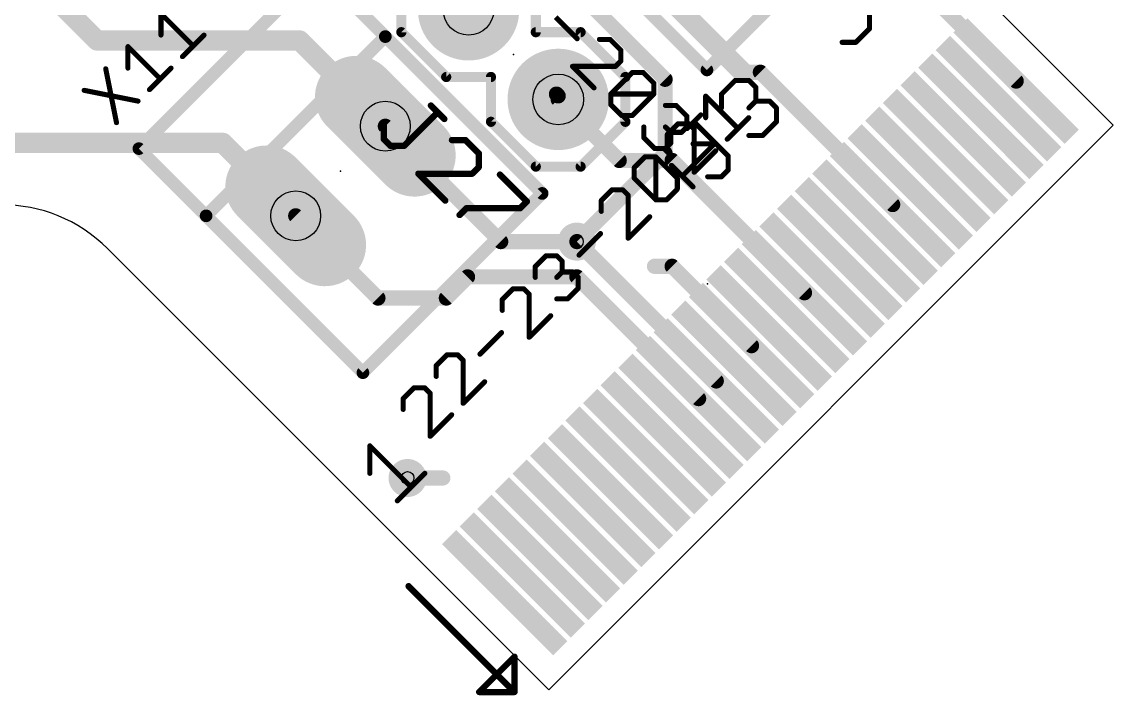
# Model space of a CAD drawing. Extents: x -76 to 580, y -41 to 95.
# Drawn here: x 49.9 to 71.77, y -8.24 to 5.25 of the extents above; entities that cross this region are included whole.
import ezdxf

# ---------------------------------------------------------------- set-up
doc = ezdxf.new("R2010")
doc.units = 0
for name, color, linetype in [('1', 22, 'CONTINUOUS'), ('16', 175, 'CONTINUOUS'), ('17', 82, 'CONTINUOUS'), ('18', 82, 'CONTINUOUS'), ('20', 7, 'CONTINUOUS'), ('21', 32, 'CONTINUOUS'), ('23', 7, 'CONTINUOUS'), ('25', 253, 'CONTINUOUS'), ('27', 253, 'CONTINUOUS'), ('29', 253, 'CONTINUOUS'), ('30', 253, 'CONTINUOUS'), ('31', 253, 'CONTINUOUS'), ('44', 253, 'CONTINUOUS'), ('51', 53, 'CONTINUOUS')]:
    doc.layers.add(name, color=color, linetype=linetype)

# ---------------------------------------------------------------- blocks, each defined once
blk = doc.blocks.new('RECT')
blk.add_solid([(-0.5, -0.5), (0.5, -0.5), (-0.5, 0.5), (0.5, 0.5)])
blk = doc.blocks.new('ROUNDP')
at = {"const_width": 0.5}
blk.add_lwpolyline([(0, -0.25, 1), (0, 0.25, 1), (0, -0.25)], format="xyb", dxfattribs=at)
blk = doc.blocks.new('LONGP100')
at = {"const_width": 1}
blk.add_lwpolyline([(-0.5, 0), (0.5, 0)], dxfattribs=at)
at = {"const_width": 0.5}
for points in [[(-0.5, 0.25, 1), (-0.5, -0.25)], [(0.5, -0.25, 1), (0.5, 0.25)]]:
    blk.add_lwpolyline(points, format="xyb", dxfattribs=at)
blk = doc.blocks.new('ROUNDV')
at = {"const_width": 0.5}
blk.add_lwpolyline([(0, -0.25, 1), (0, 0.25, 1), (0, -0.25)], format="xyb", dxfattribs=at)

msp = doc.modelspace()

# ---------------------------------------------------------------- linework, layer by layer
at = {"layer": '1'}
for points, const_width in [([(64.3467, 4.2426), (58.4777, 10.1116)], 0.4064), ([(51.4067, 4.879), (47.5176, 8.7681)], 0.4064), ([(69.8268, 4.0659), (67.8822, 6.0104)], 0.3048), ([(55.4655, 4.879), (51.4067, 4.879)], 0.4064), ([(55.4655, 4.879), (57.1837, 3.1608)], 0.4064), ([(64.7003, 4.2426), (64.3467, 4.2426)], 0.3048), ([(67.3519, 1.591), (64.7003, 4.2426)], 0.3048), ([(60.6485, 3.7689), (60.6132, 3.8042)], 0.3048), ([(60.6485, 3.6982), (60.6485, 3.7689)], 0.3048), ([(61.8718, 2.4749), (60.6485, 3.6982)], 0.3048), ([(59.496, 0.8485), (57.1837, 3.1608)], 0.3048), ([(53.924, 2.8284), (46.5276, 2.8284)], 0.4064), ([(53.924, 2.8284), (55.3877, 1.3647)], 0.4064), ([(62.9325, 2.4749), (61.8718, 2.4749)], 0.3048), ([(65.5842, -0.1768), (62.9325, 2.4749)], 0.3048), ([(57.0352, -0.2828), (55.3877, 1.3647)], 0.3048), ([(61.0233, 0.8485), (59.496, 0.8485)], 0.3048), ([(63.8164, -1.9445), (61.0233, 0.8485)], 0.3048), ([(62.9325, 0.3536), (62.579, 0.3536)], 0.3048), ([(64.5235, -1.2374), (62.9325, 0.3536)], 0.3048), ([(58.8313, 0.1414), (58.407, -0.2828)], 0.3048), ([(61.0233, 0.1414), (58.8313, 0.1414)], 0.3048), ([(63.4628, -2.2981), (61.0233, 0.1414)], 0.3048), ([(58.407, -0.2828), (57.0352, -0.2828)], 0.3048), ([(58.3363, -3.8891), (57.6292, -3.8891)], 0.3048)]:
    msp.add_lwpolyline(points, dxfattribs=dict(at, const_width=const_width))
for points, const_width in [([(51.4067, 4.9806, 1), (51.4067, 4.7774)], 0.2032), ([(51.3348, 4.8072, 1), (51.4785, 4.9509)], 0.2032), ([(55.5373, 4.9509, 1), (55.3936, 4.8072)], 0.2032), ([(55.4655, 4.7774, 1), (55.4655, 4.9806)], 0.2032), ([(64.2749, 4.1708, 1), (64.4186, 4.3145)], 0.2032), ([(64.3467, 4.3188, 1), (64.3467, 4.1664)], 0.1524), ([(64.7542, 4.2965, 1), (64.6464, 4.1888)], 0.1524), ([(64.7003, 4.1664, 1), (64.7003, 4.3188)], 0.1524), ([(69.7729, 4.012, 1), (69.8807, 4.1197)], 0.1524), ([(60.6671, 3.8581, 1), (60.5593, 3.7504)], 0.1524), ([(60.7247, 3.7689, 1), (60.5723, 3.7689)], 0.1524), ([(60.5723, 3.6982, 1), (60.7247, 3.6982)], 0.1524), ([(60.7024, 3.752, 1), (60.5947, 3.6443)], 0.1524), ([(60.5947, 3.715, 1), (60.7024, 3.8228)], 0.1524), ([(57.1119, 3.0889, 1), (57.2556, 3.2326)], 0.2032), ([(57.2376, 3.2146, 1), (57.1298, 3.1069)], 0.1524), ([(53.9958, 2.9003, 1), (53.8521, 2.7566)], 0.2032), ([(53.924, 2.7268, 1), (53.924, 2.93)], 0.2032), ([(61.8718, 2.5511, 1), (61.8718, 2.3987)], 0.1524), ([(62.9864, 2.5288, 1), (62.8786, 2.421)], 0.1524), ([(62.9325, 2.3987, 1), (62.9325, 2.5511)], 0.1524), ([(61.818, 2.421, 1), (61.9257, 2.5288)], 0.1524), ([(55.3158, 1.2929, 1), (55.4595, 1.4366)], 0.2032), ([(67.298, 1.5371, 1), (67.4058, 1.6449)], 0.1524), ([(55.4416, 1.4186, 1), (55.3338, 1.3108)], 0.1524), ([(59.496, 0.9247, 1), (59.496, 0.7723)], 0.1524), ([(59.4421, 0.7946, 1), (59.5498, 0.9024)], 0.1524), ([(61.0772, 0.9024, 1), (60.9694, 0.7946)], 0.1524), ([(61.0233, 0.7723, 1), (61.0233, 0.9247)], 0.1524), ([(62.579, 0.4298, 1), (62.579, 0.2774)], 0.1524), ([(62.9864, 0.4074, 1), (62.8786, 0.2997)], 0.1524), ([(62.9325, 0.2774, 1), (62.9325, 0.4298)], 0.1524), ([(58.8313, 0.2176, 1), (58.8313, 0.0652)], 0.1524), ([(58.8852, 0.0875, 1), (58.7774, 0.1953)], 0.1524), ([(61.0772, 0.1953, 1), (60.9694, 0.0875)], 0.1524), ([(61.0233, 0.0652, 1), (61.0233, 0.2176)], 0.1524), ([(57.0352, -0.2066, 1), (57.0352, -0.359)], 0.1524), ([(56.9813, -0.3367, 1), (57.0891, -0.229)], 0.1524), ([(58.3531, -0.229, 1), (58.4609, -0.3367)], 0.1524), ([(58.407, -0.359, 1), (58.407, -0.2066)], 0.1524), ([(65.5303, -0.2307, 1), (65.638, -0.1229)], 0.1524), ([(64.4696, -1.2913, 1), (64.5774, -1.1836)], 0.1524), ([(63.7625, -1.9984, 1), (63.8703, -1.8907)], 0.1524), ([(63.4089, -2.352, 1), (63.5167, -2.2442)], 0.1524), ([(57.6292, -3.8129, 1), (57.6292, -3.9653)], 0.1524), ([(58.3363, -3.9653, 1), (58.3363, -3.8129)], 0.1524)]:
    msp.add_lwpolyline(points, format="xyb", dxfattribs=dict(at, const_width=const_width))
at = {"layer": '16', "const_width": 0.3048}
for points in [[(59.4677, 7.4246), (62.7911, 4.1012)], [(62.7911, 4.1012), (62.7911, 2.6163)], [(62.7911, 2.6163), (61.0233, 0.8485)]]:
    msp.add_lwpolyline(points, dxfattribs=at)
at = {"layer": '16', "const_width": 0.1524}
for points in [[(62.8673, 4.1012, 1), (62.7149, 4.1012)], [(62.7372, 4.0473, 1), (62.845, 4.1551)], [(62.7149, 2.6163, 1), (62.8673, 2.6163)], [(62.845, 2.5624, 1), (62.7372, 2.6702)], [(60.9694, 0.9024, 1), (61.0772, 0.7946)]]:
    msp.add_lwpolyline(points, format="xyb", dxfattribs=at)
at = {"layer": '20'}
for p, q in [((68.9429, 6.0104), (71.7713, 3.182)), ((71.7713, 3.182), (60.4576, -8.1317)), ((60.4576, -8.1317), (51.6188, 0.7071))]:
    msp.add_line(p, q, dxfattribs=at)
msp.add_arc((49.4975, -1.4142), 3, 45, 135, dxfattribs=at)
at = {"layer": '21'}
for points, const_width in [([(63.629, 4.2886), (58.2408, 9.6768)], 0.254), ([(66.7721, 7.4317), (63.629, 4.2886)], 0.254), ([(52.2446, 2.7118), (55.8367, 6.3039)], 0.254), ([(55.8367, 6.3039), (57.1837, 4.9568)], 0.254), ([(66.8894, 5.3933), (66.8894, 5.1177)], 0.1016), ([(53.5916, 1.3647), (57.1837, 4.9568)], 0.254), ([(57.1837, 4.9568), (60.3268, 1.8137)], 0.254), ([(66.8894, 5.1177), (66.6138, 4.8421)], 0.1016), ([(66.6138, 4.8421), (66.3381, 4.8421)], 0.1016), ([(53.5916, 1.3647), (52.2446, 2.7118)], 0.254), ([(60.3268, 1.8137), (56.7347, -1.7784)], 0.254), ([(56.7347, -1.7784), (53.5916, 1.3647)], 0.254), ([(56.8733, -3.7959), (56.8733, -3.2446)], 0.1016), ([(56.8733, -3.2446), (57.7002, -4.0715)], 0.1016), ([(57.4246, -4.3471), (57.9758, -3.7959)], 0.1016), ([(57.6504, -6.0571), (59.7717, -8.1784)], 0.127), ([(59.7717, -7.4713), (59.0646, -8.1784)], 0.127), ([(59.7717, -8.1784), (59.7717, -7.4713)], 0.127), ([(59.0646, -8.1784), (59.7717, -8.1784)], 0.127)]:
    msp.add_lwpolyline(points, dxfattribs=dict(at, const_width=const_width))
for points, const_width in [([(57.2286, 5.0017, 1), (57.1388, 4.9119)], 0.127), ([(57.2286, 4.9119, 1), (57.1388, 5.0017)], 0.127), ([(57.1388, 4.9119, 1), (57.2286, 5.0017)], 0.127), ([(66.864, 5.1177, 1), (66.9148, 5.1177)], 0.0508), ([(66.9074, 5.0997, 1), (66.8714, 5.1356)], 0.0508), ([(66.3381, 4.8675, 1), (66.3381, 4.8167)], 0.0508), ([(66.5958, 4.86, 1), (66.6317, 4.8241)], 0.0508), ([(66.6138, 4.8167, 1), (66.6138, 4.8675)], 0.0508), ([(63.5841, 4.3335, 1), (63.6739, 4.2437)], 0.127), ([(63.5841, 4.2437, 1), (63.6739, 4.3335)], 0.127), ([(52.2895, 2.7567, 1), (52.1997, 2.6669)], 0.127), ([(52.1997, 2.7567, 1), (52.2895, 2.6669)], 0.127), ([(60.3717, 1.7688, 1), (60.2819, 1.8586)], 0.127), ([(60.2819, 1.7688, 1), (60.3717, 1.8586)], 0.127), ([(53.6365, 1.4096, 1), (53.5467, 1.3198)], 0.127), ([(53.5467, 1.4096, 1), (53.6365, 1.3198)], 0.127), ([(53.5467, 1.3198, 1), (53.6365, 1.4096)], 0.127), ([(56.6898, -1.7335, 1), (56.7796, -1.8233)], 0.127), ([(56.6898, -1.8233, 1), (56.7796, -1.7335)], 0.127), ([(56.8987, -3.2446, 1), (56.8479, -3.2446)], 0.0508), ([(56.8913, -3.2267, 1), (56.8553, -3.2626)], 0.0508), ([(56.8479, -3.7959, 1), (56.8987, -3.7959)], 0.0508), ([(57.9938, -3.8138, 1), (57.9579, -3.7779)], 0.0508), ([(57.6822, -4.0895, 1), (57.7181, -4.0536)], 0.0508), ([(57.4066, -4.3292, 1), (57.4425, -4.3651)], 0.0508), ([(57.6729, -6.0346, 1), (57.628, -6.0795)], 0.0635), ([(59.8035, -7.4713, 1), (59.74, -7.4713)], 0.0635), ([(59.7942, -7.4937, 1), (59.7493, -7.4488)], 0.0635), ([(59.0646, -8.1466, 1), (59.0646, -8.2101)], 0.0635), ([(59.0422, -8.1559, 1), (59.0871, -8.2008)], 0.0635), ([(59.74, -8.1784, 1), (59.8035, -8.1784)], 0.0635), ([(59.7493, -8.2008, 1), (59.7942, -8.1559)], 0.0635), ([(59.7717, -8.2101, 1), (59.7717, -8.1466)], 0.0635)]:
    msp.add_lwpolyline(points, format="xyb", dxfattribs=dict(at, const_width=const_width))
at = {"layer": '23'}
for p in [(59.7505, 4.5962), (56.2857, 2.2627), (63.6396, 0)]:
    msp.add_point(p, dxfattribs=at)
at = {"layer": '25'}
for points, const_width in [([(52.6872, 4.987), (52.6872, 5.4185)], 0.1016), ([(52.6872, 5.4185), (53.3343, 4.7713)], 0.1016), ([(53.1186, 4.5556), (53.55, 4.987)], 0.1016), ([(52.0257, 4.3255), (52.0257, 4.757)], 0.1016), ([(52.0257, 4.757), (52.6728, 4.1098)], 0.1016), ([(52.4571, 3.8941), (52.8885, 4.3255)], 0.1016), ([(51.5799, 4.3112), (51.7956, 3.2326)], 0.1016), ([(63.9197, 3.8017), (64.1953, 4.0774)], 0.1016), ([(64.1953, 4.0774), (64.471, 4.0774)], 0.1016), ([(64.471, 4.0774), (64.6088, 3.9396)], 0.1016), ([(64.6088, 3.9396), (64.6088, 3.6639)], 0.1016), ([(51.1484, 3.8797), (52.227, 3.664)], 0.1016), ([(63.9197, 3.5261), (63.9197, 3.8017)], 0.1016), ([(57.5577, 2.7661), (58.2318, 3.4402)], 0.127), ([(58.0969, 3.575), (58.3666, 3.3054)], 0.127), ([(64.6088, 3.6639), (64.471, 3.5261)], 0.1016), ([(64.6088, 3.6639), (64.8844, 3.6639)], 0.1016), ([(64.8844, 3.6639), (65.0222, 3.5261)], 0.1016), ([(65.0222, 3.5261), (65.0222, 3.2505)], 0.1016), ([(63.2306, 3.1127), (63.5062, 3.3883)], 0.1016), ([(64.0575, 2.5614), (63.3684, 3.2505)], 0.1016), ([(65.0222, 3.2505), (64.7466, 2.9749)], 0.1016), ([(57.1532, 3.1706), (57.1532, 2.9009)], 0.127), ([(57.1532, 2.9009), (57.288, 2.7661)], 0.127), ([(58.789, 2.8829), (58.5194, 2.8829)], 0.127), ([(59.0587, 2.6133), (58.789, 2.8829)], 0.127), ([(64.7466, 2.9749), (64.471, 2.9749)], 0.1016), ([(57.288, 2.7661), (57.5577, 2.7661)], 0.127), ([(59.0587, 2.3437), (59.0587, 2.6133)], 0.127), ([(58.9238, 2.2089), (59.0587, 2.3437)], 0.127), ([(64.0575, 2.2858), (64.0575, 2.5614)], 0.1016), ([(58.3846, 1.6696), (57.8453, 2.2089)], 0.127), ([(57.8453, 2.2089), (58.9238, 2.2089)], 0.127), ([(59.4811, 2.1909), (60.0204, 1.6516)], 0.127), ([(63.6441, 2.148), (63.9197, 2.148)], 0.1016), ([(63.9197, 2.148), (64.0575, 2.2858)], 0.1016), ([(58.807, 1.5168), (58.6722, 1.382)], 0.127), ([(59.8855, 1.5168), (58.807, 1.5168)], 0.127), ([(60.0204, 1.6516), (59.8855, 1.5168)], 0.127)]:
    msp.add_lwpolyline(points, dxfattribs=dict(at, const_width=const_width))
for points, const_width in [([(53.568, 4.9691, 1), (53.532, 5.005)], 0.0508), ([(52.6618, 4.987, 1), (52.7126, 4.987)], 0.0508), ([(53.3163, 4.7534, 1), (53.3523, 4.7893)], 0.0508), ([(52.0511, 4.757, 1), (52.0003, 4.757)], 0.0508), ([(52.0436, 4.7749, 1), (52.0077, 4.739)], 0.0508), ([(53.1006, 4.5736, 1), (53.1365, 4.5377)], 0.0508), ([(52.9065, 4.3076, 1), (52.8705, 4.3435)], 0.0508), ([(51.6048, 4.3161, 1), (51.5549, 4.3062)], 0.0508), ([(52.0003, 4.3255, 1), (52.0511, 4.3255)], 0.0508), ([(52.4391, 3.9121, 1), (52.475, 3.8762)], 0.0508), ([(52.6548, 4.0919, 1), (52.6907, 4.1278)], 0.0508), ([(64.1953, 4.1028, 1), (64.1953, 4.052)], 0.0508), ([(64.2133, 4.0594, 1), (64.1774, 4.0953)], 0.0508), ([(64.4889, 4.0953, 1), (64.453, 4.0594)], 0.0508), ([(64.471, 4.052, 1), (64.471, 4.1028)], 0.0508), ([(64.6342, 3.9396, 1), (64.5834, 3.9396)], 0.0508), ([(64.5908, 3.9216, 1), (64.6267, 3.9575)], 0.0508), ([(51.1534, 3.9046, 1), (51.1435, 3.8548)], 0.0508), ([(63.9451, 3.8017, 1), (63.8943, 3.8017)], 0.0508), ([(63.9017, 3.8197, 1), (63.9376, 3.7838)], 0.0508), ([(52.222, 3.6391, 1), (52.232, 3.6889)], 0.0508), ([(58.1194, 3.5975, 1), (58.0745, 3.5526)], 0.0635), ([(58.2542, 3.4177, 1), (58.2093, 3.4627)], 0.0635), ([(63.8943, 3.5261, 1), (63.9451, 3.5261)], 0.0508), ([(64.453, 3.5441, 1), (64.4889, 3.5082)], 0.0508), ([(64.6088, 3.6893, 1), (64.6088, 3.6385)], 0.0508), ([(64.5834, 3.6639, 1), (64.6342, 3.6639)], 0.0508), ([(64.6267, 3.646, 1), (64.5908, 3.6819)], 0.0508), ([(64.9024, 3.6819, 1), (64.8664, 3.646)], 0.0508), ([(64.8844, 3.6385, 1), (64.8844, 3.6893)], 0.0508), ([(65.0476, 3.5261, 1), (64.9968, 3.5261)], 0.0508), ([(65.0042, 3.5082, 1), (65.0402, 3.5441)], 0.0508), ([(58.3441, 3.2829, 1), (58.389, 3.3278)], 0.0635), ([(63.3864, 3.2685, 1), (63.3505, 3.2325)], 0.0508), ([(63.5242, 3.3703, 1), (63.4883, 3.4063)], 0.0508), ([(65.0402, 3.2325, 1), (65.0042, 3.2684)], 0.0508), ([(51.7707, 3.2276, 1), (51.8205, 3.2376)], 0.0508), ([(57.185, 3.1706, 1), (57.1215, 3.1706)], 0.0635), ([(63.2127, 3.1306, 1), (63.2486, 3.0947)], 0.0508), ([(64.9968, 3.2505, 1), (65.0476, 3.2505)], 0.0508), ([(57.1215, 2.9009, 1), (57.185, 2.9009)], 0.0635), ([(57.1757, 2.9234, 1), (57.1308, 2.8785)], 0.0635), ([(58.5194, 2.9147, 1), (58.5194, 2.8512)], 0.0635), ([(58.8115, 2.9054, 1), (58.7666, 2.8605)], 0.0635), ([(58.789, 2.8512, 1), (58.789, 2.9147)], 0.0635), ([(64.471, 3.0003, 1), (64.471, 2.9495)], 0.0508), ([(64.7286, 2.9928, 1), (64.7645, 2.9569)], 0.0508), ([(64.7466, 2.9495, 1), (64.7466, 3.0003)], 0.0508), ([(57.288, 2.7979, 1), (57.288, 2.7344)], 0.0635), ([(57.2656, 2.7437, 1), (57.3105, 2.7886)], 0.0635), ([(57.5352, 2.7886, 1), (57.5801, 2.7437)], 0.0635), ([(57.5577, 2.7344, 1), (57.5577, 2.7979)], 0.0635), ([(59.0904, 2.6133, 1), (59.0269, 2.6133)], 0.0635), ([(59.0362, 2.5909, 1), (59.0811, 2.6358)], 0.0635), ([(59.0811, 2.3212, 1), (59.0362, 2.3661)], 0.0635), ([(64.0829, 2.5614, 1), (64.0321, 2.5614)], 0.0508), ([(64.0395, 2.5435, 1), (64.0755, 2.5794)], 0.0508), ([(57.8453, 2.2406, 1), (57.8453, 2.1771)], 0.0635), ([(57.8677, 2.2313, 1), (57.8228, 2.1864)], 0.0635), ([(58.9014, 2.2313, 1), (58.9463, 2.1864)], 0.0635), ([(58.9238, 2.1771, 1), (58.9238, 2.2406)], 0.0635), ([(59.0269, 2.3437, 1), (59.0904, 2.3437)], 0.0635), ([(59.5035, 2.2133, 1), (59.4586, 2.1684)], 0.0635), ([(63.6441, 2.1734, 1), (63.6441, 2.1226)], 0.0508), ([(63.9017, 2.1659, 1), (63.9377, 2.13)], 0.0508), ([(63.9197, 2.1226, 1), (63.9197, 2.1734)], 0.0508), ([(64.0321, 2.2858, 1), (64.0829, 2.2858)], 0.0508), ([(64.0755, 2.2678, 1), (64.0395, 2.3037)], 0.0508), ([(58.3621, 1.6471, 1), (58.407, 1.692)], 0.0635), ([(58.807, 1.5485, 1), (58.807, 1.485)], 0.0635), ([(58.8294, 1.4943, 1), (58.7845, 1.5392)], 0.0635), ([(59.8631, 1.5392, 1), (59.908, 1.4943)], 0.0635), ([(59.8855, 1.485, 1), (59.8855, 1.5485)], 0.0635), ([(60.0428, 1.6291, 1), (59.9979, 1.6741)], 0.0635), ([(59.9979, 1.6291, 1), (60.0428, 1.6741)], 0.0635), ([(58.6497, 1.4044, 1), (58.6946, 1.3595)], 0.0635)]:
    msp.add_lwpolyline(points, format="xyb", dxfattribs=dict(at, const_width=const_width))
at = {"layer": '27', "const_width": 0.1016}
for points in [[(60.5968, 5.3457), (61.0282, 4.9143)], [(61.6897, 4.8999), (61.474, 4.8999)], [(61.9054, 4.6842), (61.6897, 4.8999)], [(61.9054, 4.4685), (61.9054, 4.6842)], [(61.3661, 3.9292), (60.9347, 4.3606)], [(60.9347, 4.3606), (61.7975, 4.3606)], [(61.7975, 4.3606), (61.9054, 4.4685)], [(61.7041, 3.807), (62.1355, 4.2384)], [(62.1355, 4.2384), (62.3512, 4.2384)], [(62.3512, 4.2384), (62.5669, 4.0227)], [(62.5669, 4.0227), (62.5669, 3.807)], [(61.7041, 3.5913), (61.7041, 3.807)], [(61.7041, 3.807), (62.5669, 3.807)], [(62.5669, 3.807), (62.1355, 3.3756)], [(63.6039, 3.3314), (63.6039, 3.7629)], [(63.6039, 3.7629), (64.251, 3.1157)], [(61.9198, 3.3756), (61.7041, 3.5913)], [(62.797, 3.5769), (63.0127, 3.5769)], [(63.0127, 3.5769), (63.2284, 3.3612)], [(62.1355, 3.3756), (61.9198, 3.3756)], [(63.2284, 3.3612), (63.2284, 3.1455)], [(64.0353, 2.9), (64.4668, 3.3314)], [(62.3656, 2.9298), (62.3656, 3.1455)], [(62.9049, 3.0376), (62.797, 3.1455)], [(63.0503, 3.2092), (62.8345, 2.9935)], [(63.1206, 3.0376), (62.9049, 3.0376)], [(62.9049, 3.0376), (62.9049, 2.8219)], [(63.266, 3.2092), (63.0503, 3.2092)], [(63.2284, 3.1455), (63.1206, 3.0376)], [(63.3738, 3.1014), (63.266, 3.2092)], [(63.3738, 2.2385), (63.3738, 3.1014)], [(62.5813, 2.714), (62.3656, 2.9298)], [(62.9049, 2.8219), (62.797, 2.714)], [(62.8345, 2.9935), (62.8345, 2.7778)], [(63.7821, 2.8075), (63.1349, 2.1604)], [(63.3507, 2.8075), (63.7821, 2.8075)], [(62.797, 2.714), (62.5813, 2.714)], [(63.8052, 2.6699), (63.3738, 2.2385)], [(62.173, 2.332), (62.3887, 2.5477)], [(62.3887, 2.5477), (62.6045, 2.5477)], [(62.6045, 2.5477), (63.0359, 2.1163)], [(62.6045, 1.6849), (62.6045, 2.5477)], [(62.9192, 2.3761), (63.3507, 1.9447)], [(62.173, 2.1163), (62.173, 2.332)], [(62.6045, 1.6849), (62.173, 2.1163)], [(63.0359, 2.1163), (63.0359, 1.9006)], [(61.7272, 1.8862), (61.5115, 1.6705)], [(61.9429, 1.8862), (61.7272, 1.8862)], [(62.0508, 1.7783), (61.9429, 1.8862)], [(62.0508, 0.9155), (62.0508, 1.7783)], [(63.0359, 1.9006), (62.8202, 1.6849)], [(61.5115, 1.6705), (61.5115, 1.4548)], [(62.8202, 1.6849), (62.6045, 1.6849)], [(62.4822, 1.3469), (62.0508, 0.9155)], [(61.0657, 0.5776), (61.4971, 1.009)], [(60.1885, 0.3475), (60.4042, 0.5632)], [(60.4042, 0.5632), (60.6199, 0.5632)], [(60.6199, 0.5632), (60.7278, 0.4553)], [(60.7278, 0.4553), (60.7278, 0.2396)], [(60.1885, 0.1318), (60.1885, 0.3475)], [(60.7278, 0.2396), (60.6199, 0.1318)], [(60.7278, 0.2396), (60.9435, 0.2396)], [(60.9435, 0.2396), (61.0513, 0.1318)], [(61.0513, 0.1318), (61.0513, -0.084)], [(59.7427, -0.0983), (59.527, -0.314)], [(59.9584, -0.0983), (59.7427, -0.0983)], [(60.0663, -0.2062), (59.9584, -0.0983)], [(60.0663, -1.069), (60.0663, -0.2062)], [(61.0513, -0.084), (60.8356, -0.2997)], [(59.527, -0.314), (59.527, -0.5298)], [(60.8356, -0.2997), (60.6199, -0.2997)], [(60.4977, -0.6376), (60.0663, -1.069)], [(59.0812, -1.407), (59.5126, -0.9756)], [(58.4197, -1.4214), (58.204, -1.6371)], [(58.6354, -1.4214), (58.4197, -1.4214)], [(58.7433, -1.5292), (58.6354, -1.4214)], [(58.7433, -2.3921), (58.7433, -1.5292)], [(58.204, -1.6371), (58.204, -1.8528)], [(59.1747, -1.9606), (58.7433, -2.3921)], [(57.7582, -2.0829), (57.5425, -2.2986)], [(57.9739, -2.0829), (57.7582, -2.0829)], [(58.0817, -2.1907), (57.9739, -2.0829)], [(58.0817, -3.0536), (58.0817, -2.1907)], [(57.5425, -2.2986), (57.5425, -2.5143)], [(58.5132, -2.6221), (58.0817, -3.0536)]]:
    msp.add_lwpolyline(points, dxfattribs=at)
at = {"layer": '27', "const_width": 0.0508}
for points in [[(61.0102, 4.8963, 1), (61.0461, 4.9323)], [(61.474, 4.9253, 1), (61.474, 4.8745)], [(61.7077, 4.9179, 1), (61.6717, 4.882)], [(61.6897, 4.8745, 1), (61.6897, 4.9253)], [(61.9308, 4.6842, 1), (61.88, 4.6842)], [(61.8874, 4.6662, 1), (61.9234, 4.7022)], [(60.9527, 4.3786, 1), (60.9167, 4.3427)], [(60.9347, 4.386, 1), (60.9347, 4.3352)], [(61.7796, 4.3786, 1), (61.8155, 4.3427)], [(61.7975, 4.3352, 1), (61.7975, 4.386)], [(61.88, 4.4685, 1), (61.9308, 4.4685)], [(61.9234, 4.4505, 1), (61.8874, 4.4865)], [(62.1355, 4.2638, 1), (62.1355, 4.213)], [(62.1534, 4.2204, 1), (62.1175, 4.2564)], [(62.3692, 4.2564, 1), (62.3332, 4.2204)], [(62.3512, 4.213, 1), (62.3512, 4.2638)], [(61.3482, 3.9113, 1), (61.3841, 3.9472)], [(62.5923, 4.0227, 1), (62.5415, 4.0227)], [(62.5489, 4.0047, 1), (62.5849, 4.0406)], [(61.7295, 3.807, 1), (61.6787, 3.807)], [(61.7041, 3.8324, 1), (61.7041, 3.7816)], [(61.6861, 3.8249, 1), (61.722, 3.789)], [(62.5415, 3.807, 1), (62.5923, 3.807)], [(62.5849, 3.789, 1), (62.5489, 3.8249)], [(62.5669, 3.7816, 1), (62.5669, 3.8324)], [(63.6293, 3.7629, 1), (63.5785, 3.7629)], [(63.6219, 3.7808, 1), (63.5859, 3.7449)], [(61.722, 3.6092, 1), (61.6861, 3.5733)], [(61.6787, 3.5913, 1), (61.7295, 3.5913)], [(62.797, 3.6023, 1), (62.797, 3.5515)], [(63.0307, 3.5948, 1), (62.9947, 3.5589)], [(63.0127, 3.5515, 1), (63.0127, 3.6023)], [(61.9198, 3.401, 1), (61.9198, 3.3502)], [(61.9018, 3.3576, 1), (61.9377, 3.3935)], [(62.1175, 3.3935, 1), (62.1534, 3.3576)], [(62.1355, 3.3502, 1), (62.1355, 3.401)], [(63.2538, 3.3612, 1), (63.203, 3.3612)], [(63.2105, 3.3432, 1), (63.2464, 3.3791)], [(63.5785, 3.3314, 1), (63.6293, 3.3314)], [(64.4847, 3.3135, 1), (64.4488, 3.3494)], [(62.391, 3.1455, 1), (62.3402, 3.1455)], [(62.815, 3.1634, 1), (62.779, 3.1275)], [(62.9049, 3.063, 1), (62.9049, 3.0122)], [(62.9303, 3.0376, 1), (62.8795, 3.0376)], [(62.8869, 3.0197, 1), (62.9228, 3.0556)], [(63.0503, 3.2346, 1), (63.0503, 3.1838)], [(63.0682, 3.1913, 1), (63.0323, 3.2272)], [(63.1026, 3.0556, 1), (63.1385, 3.0197)], [(63.1206, 3.0122, 1), (63.1206, 3.063)], [(63.203, 3.1455, 1), (63.2538, 3.1455)], [(63.2464, 3.1275, 1), (63.2105, 3.1634)], [(63.2839, 3.2272, 1), (63.248, 3.1913)], [(63.266, 3.1838, 1), (63.266, 3.2346)], [(63.3992, 3.1014, 1), (63.3484, 3.1014)], [(63.3559, 3.0834, 1), (63.3918, 3.1193)], [(64.2331, 3.0978, 1), (64.269, 3.1337)], [(62.3835, 2.9477, 1), (62.3476, 2.9118)], [(62.3402, 2.9298, 1), (62.391, 2.9298)], [(62.8599, 2.9935, 1), (62.8091, 2.9935)], [(62.8166, 3.0115, 1), (62.8525, 2.9755)], [(62.8795, 2.8219, 1), (62.9303, 2.8219)], [(62.9228, 2.8039, 1), (62.8869, 2.8399)], [(63.3507, 2.8329, 1), (63.3507, 2.7821)], [(63.8, 2.7896, 1), (63.7641, 2.8255)], [(63.7821, 2.7821, 1), (63.7821, 2.8329)], [(64.0174, 2.918, 1), (64.0533, 2.8821)], [(62.5813, 2.7394, 1), (62.5813, 2.6886)], [(62.5633, 2.6961, 1), (62.5992, 2.732)], [(62.779, 2.732, 1), (62.815, 2.6961)], [(62.797, 2.6886, 1), (62.797, 2.7394)], [(62.8091, 2.7778, 1), (62.8599, 2.7778)], [(63.8232, 2.652, 1), (63.7873, 2.6879)], [(62.3887, 2.5731, 1), (62.3887, 2.5223)], [(62.4067, 2.5297, 1), (62.3708, 2.5657)], [(62.6224, 2.5657, 1), (62.5865, 2.5297)], [(62.6299, 2.5477, 1), (62.5791, 2.5477)], [(62.6045, 2.5223, 1), (62.6045, 2.5731)], [(62.9372, 2.3941, 1), (62.9013, 2.3581)], [(62.1984, 2.332, 1), (62.1476, 2.332)], [(62.1551, 2.35, 1), (62.191, 2.314)], [(63.117, 2.1783, 1), (63.1529, 2.1424)], [(63.3484, 2.2385, 1), (63.3992, 2.2385)], [(63.3559, 2.2565, 1), (63.3918, 2.2206)], [(62.1476, 2.1163, 1), (62.1984, 2.1163)], [(62.191, 2.1342, 1), (62.1551, 2.0983)], [(63.0613, 2.1163, 1), (63.0105, 2.1163)], [(63.0179, 2.0983, 1), (63.0538, 2.1342)], [(63.3327, 1.9267, 1), (63.3686, 1.9626)], [(61.7272, 1.9116, 1), (61.7272, 1.8608)], [(61.7452, 1.8682, 1), (61.7093, 1.9042)], [(61.9609, 1.9042, 1), (61.925, 1.8682)], [(61.9429, 1.8608, 1), (61.9429, 1.9116)], [(62.0762, 1.7783, 1), (62.0254, 1.7783)], [(62.0328, 1.7604, 1), (62.0688, 1.7963)], [(63.0105, 1.9006, 1), (63.0613, 1.9006)], [(63.0538, 1.8826, 1), (63.0179, 1.9185)], [(61.5369, 1.6705, 1), (61.4861, 1.6705)], [(61.4936, 1.6884, 1), (61.5295, 1.6525)], [(62.6045, 1.7103, 1), (62.6045, 1.6595)], [(62.5791, 1.6849, 1), (62.6299, 1.6849)], [(62.5865, 1.6669, 1), (62.6224, 1.7028)], [(62.8022, 1.7028, 1), (62.8381, 1.6669)], [(62.8202, 1.6595, 1), (62.8202, 1.7103)], [(61.4861, 1.4548, 1), (61.5369, 1.4548)], [(62.5002, 1.329, 1), (62.4643, 1.3649)], [(61.5151, 0.991, 1), (61.4792, 1.0269)], [(62.0328, 0.9335, 1), (62.0688, 0.8975)], [(62.0254, 0.9155, 1), (62.0762, 0.9155)], [(60.4042, 0.5886, 1), (60.4042, 0.5378)], [(60.4222, 0.5452, 1), (60.3863, 0.5811)], [(60.6379, 0.5811, 1), (60.602, 0.5452)], [(60.6199, 0.5378, 1), (60.6199, 0.5886)], [(60.7532, 0.4553, 1), (60.7024, 0.4553)], [(60.7098, 0.4374, 1), (60.7457, 0.4733)], [(61.0478, 0.5955, 1), (61.0837, 0.5596)], [(60.2139, 0.3475, 1), (60.1631, 0.3475)], [(60.1705, 0.3654, 1), (60.2065, 0.3295)], [(60.7278, 0.265, 1), (60.7278, 0.2142)], [(60.7024, 0.2396, 1), (60.7532, 0.2396)], [(60.7457, 0.2216, 1), (60.7098, 0.2576)], [(60.9615, 0.2576, 1), (60.9255, 0.2216)], [(60.9435, 0.2142, 1), (60.9435, 0.265)], [(60.1631, 0.1318, 1), (60.2139, 0.1318)], [(60.602, 0.1497, 1), (60.6379, 0.1138)], [(61.0767, 0.1318, 1), (61.0259, 0.1318)], [(61.0334, 0.1138, 1), (61.0693, 0.1497)], [(59.7427, -0.0729, 1), (59.7427, -0.1237)], [(59.7607, -0.1163, 1), (59.7247, -0.0804)], [(59.9764, -0.0804, 1), (59.9405, -0.1163)], [(59.9584, -0.1237, 1), (59.9584, -0.0729)], [(60.0917, -0.2062, 1), (60.0409, -0.2062)], [(60.0483, -0.2242, 1), (60.0842, -0.1882)], [(61.0259, -0.084, 1), (61.0767, -0.084)], [(61.0693, -0.1019, 1), (61.0334, -0.066)], [(59.5524, -0.314, 1), (59.5016, -0.314)], [(59.509, -0.2961, 1), (59.545, -0.332)], [(60.6199, -0.2743, 1), (60.6199, -0.3251)], [(60.8177, -0.2817, 1), (60.8536, -0.3176)], [(60.8356, -0.3251, 1), (60.8356, -0.2743)], [(59.5016, -0.5298, 1), (59.5524, -0.5298)], [(60.5157, -0.6556, 1), (60.4797, -0.6196)], [(59.5306, -0.9935, 1), (59.4947, -0.9576)], [(60.0483, -1.0511, 1), (60.0842, -1.087)], [(60.0409, -1.069, 1), (60.0917, -1.069)], [(58.4197, -1.396, 1), (58.4197, -1.4468)], [(58.4377, -1.4393, 1), (58.4017, -1.4034)], [(58.6534, -1.4034, 1), (58.6174, -1.4393)], [(58.6354, -1.4468, 1), (58.6354, -1.396)], [(58.7687, -1.5292, 1), (58.7179, -1.5292)], [(58.7253, -1.5472, 1), (58.7612, -1.5113)], [(59.0632, -1.389, 1), (59.0992, -1.4249)], [(58.2294, -1.6371, 1), (58.1786, -1.6371)], [(58.186, -1.6191, 1), (58.2219, -1.655)], [(58.1786, -1.8528, 1), (58.2294, -1.8528)], [(59.1926, -1.9786, 1), (59.1567, -1.9427)], [(57.7582, -2.0575, 1), (57.7582, -2.1083)], [(57.7761, -2.1008, 1), (57.7402, -2.0649)], [(57.9919, -2.0649, 1), (57.9559, -2.1008)], [(57.9739, -2.1083, 1), (57.9739, -2.0575)], [(58.1071, -2.1907, 1), (58.0563, -2.1907)], [(58.0638, -2.2087, 1), (58.0997, -2.1728)], [(57.5679, -2.2986, 1), (57.5171, -2.2986)], [(57.5245, -2.2806, 1), (57.5604, -2.3165)], [(58.7253, -2.3741, 1), (58.7612, -2.41)], [(58.7179, -2.3921, 1), (58.7687, -2.3921)], [(57.5171, -2.5143, 1), (57.5679, -2.5143)], [(58.5311, -2.6401, 1), (58.4952, -2.6042)], [(58.0563, -3.0536, 1), (58.1071, -3.0536)], [(58.0638, -3.0356, 1), (58.0997, -3.0715)]]:
    msp.add_lwpolyline(points, format="xyb", dxfattribs=at)
at = {"layer": '44'}
for centre, radius in [((58.8525, 5.4942), 0.508), ((60.6485, 3.6982), 0.508), ((57.1837, 3.1608), 0.5), ((55.3877, 1.3647), 0.5), ((61.0233, 0.8485), 0.127), ((57.6292, -3.8891), 0.127)]:
    msp.add_circle(centre, radius, dxfattribs=at)
at = {"layer": '51', "const_width": 0.2032}
for points in [[(57.5055, 5.0452), (57.5055, 5.9432)], [(60.1995, 5.9432), (60.1995, 5.0452)], [(58.4035, 4.1472), (57.5055, 5.0452)], [(60.1995, 5.0452), (61.0976, 5.0452)], [(61.0976, 5.0452), (61.9956, 4.1472)], [(59.3015, 4.1472), (58.4035, 4.1472)], [(59.3015, 3.2492), (59.3015, 4.1472)], [(61.9956, 3.2492), (61.9956, 4.1472)], [(60.1995, 2.3511), (59.3015, 3.2492)], [(61.0976, 2.3511), (61.9956, 3.2492)], [(60.1995, 2.3511), (61.0976, 2.3511)]]:
    msp.add_lwpolyline(points, dxfattribs=at)
at = {"layer": '51', "const_width": 0.1016}
for points in [[(57.5414, 5.0811, 1), (57.4695, 5.0093)], [(57.4547, 5.0452, 1), (57.5563, 5.0452)], [(60.1995, 5.096, 1), (60.1995, 4.9944)], [(60.1487, 5.0452, 1), (60.2503, 5.0452)], [(61.1335, 5.0811, 1), (61.0616, 5.0093)], [(61.0976, 4.9944, 1), (61.0976, 5.096)], [(58.4035, 4.198, 1), (58.4035, 4.0964)], [(58.3676, 4.1113, 1), (58.4394, 4.1831)], [(59.3523, 4.1472, 1), (59.2507, 4.1472)], [(59.3015, 4.0964, 1), (59.3015, 4.198)], [(62.0464, 4.1472, 1), (61.9448, 4.1472)], [(61.9597, 4.1113, 1), (62.0315, 4.1831)], [(59.3374, 3.2851, 1), (59.2656, 3.2132)], [(59.2507, 3.2492, 1), (59.3523, 3.2492)], [(61.9448, 3.2492, 1), (62.0464, 3.2492)], [(62.0315, 3.2132, 1), (61.9597, 3.2851)], [(60.1995, 2.4019, 1), (60.1995, 2.3003)], [(60.1636, 2.3152, 1), (60.2355, 2.387)], [(61.0616, 2.387, 1), (61.1335, 2.3152)], [(61.0976, 2.3003, 1), (61.0976, 2.4019)]]:
    msp.add_lwpolyline(points, format="xyb", dxfattribs=at)

# ---------------------------------------------------------------- block references
at = {"layer": '1', "xscale": 0.25, "yscale": 3, "rotation": 45}
for p in [(69.8268, 4.0659), (69.4732, 3.7123), (69.1197, 3.3588), (68.7661, 3.0052), (68.4126, 2.6517), (68.059, 2.2981), (67.7055, 1.9445), (67.3519, 1.591), (66.9984, 1.2374), (66.6448, 0.8839), (66.2913, 0.5303), (65.9377, 0.1768), (65.5842, -0.1768), (65.2306, -0.5303), (64.877, -0.8839), (64.5235, -1.2374), (64.1699, -1.591), (63.8164, -1.9445), (63.4628, -2.2981), (63.1093, -2.6517), (62.7557, -3.0052), (62.4022, -3.3588), (62.0486, -3.7123), (61.6951, -4.0659), (61.3415, -4.4194), (60.988, -4.773), (60.6344, -5.1265), (60.2809, -5.4801), (59.9273, -5.8336), (59.5737, -6.1872)]:
    msp.add_blockref('RECT', p, dxfattribs=at)
at = {"layer": '17'}
for name, p, xscale, yscale, rotation in [('ROUNDP', (58.8525, 5.4942), 1.8796, 1.8796, 225), ('ROUNDP', (58.8525, 5.4942), 1.8796, 1.8796, 225), ('ROUNDP', (60.6485, 3.6982), 1.8796, 1.8796, 225), ('ROUNDP', (60.6485, 3.6982), 1.8796, 1.8796, 225), ('LONGP100', (57.1837, 3.1608), 1.5, 1.5, 135), ('LONGP100', (57.1837, 3.1608), 1.5, 1.5, 135), ('LONGP100', (55.3877, 1.3647), 1.5, 1.5, 135), ('LONGP100', (55.3877, 1.3647), 1.5, 1.5, 135)]:
    msp.add_blockref(name, p, dxfattribs=dict(at, xscale=xscale, yscale=yscale, rotation=rotation))
at = {"layer": '18', "xscale": 0.6096, "yscale": 0.6096}
for p in [(61.0233, 0.8485), (61.0233, 0.8485), (57.6292, -3.8891), (57.6292, -3.8891)]:
    msp.add_blockref('ROUNDV', p, dxfattribs=at)
at = {"layer": '29'}
for name, p, xscale, yscale, rotation in [('ROUNDP', (58.8525, 5.4942), 2.032, 2.032, 225), ('RECT', (69.8268, 4.0659), 0.4024, 3.1524, 45), ('ROUNDP', (60.6485, 3.6982), 2.032, 2.032, 225), ('LONGP100', (57.1837, 3.1608), 1.6524, 1.6524, 135), ('RECT', (69.4732, 3.7123), 0.4024, 3.1524, 45), ('RECT', (69.1197, 3.3588), 0.4024, 3.1524, 45), ('RECT', (68.7661, 3.0052), 0.4024, 3.1524, 45), ('RECT', (68.4126, 2.6517), 0.4024, 3.1524, 45), ('RECT', (68.059, 2.2981), 0.4024, 3.1524, 45), ('LONGP100', (55.3877, 1.3647), 1.6524, 1.6524, 135), ('RECT', (67.7055, 1.9445), 0.4024, 3.1524, 45), ('RECT', (67.3519, 1.591), 0.4024, 3.1524, 45), ('RECT', (66.9984, 1.2374), 0.4024, 3.1524, 45), ('RECT', (66.6448, 0.8839), 0.4024, 3.1524, 45), ('RECT', (66.2913, 0.5303), 0.4024, 3.1524, 45), ('RECT', (65.9377, 0.1768), 0.4024, 3.1524, 45), ('RECT', (65.5842, -0.1768), 0.4024, 3.1524, 45), ('RECT', (65.2306, -0.5303), 0.4024, 3.1524, 45), ('RECT', (64.877, -0.8839), 0.4024, 3.1524, 45), ('RECT', (64.5235, -1.2374), 0.4024, 3.1524, 45), ('RECT', (64.1699, -1.591), 0.4024, 3.1524, 45), ('RECT', (63.8164, -1.9445), 0.4024, 3.1524, 45), ('RECT', (63.4628, -2.2981), 0.4024, 3.1524, 45), ('RECT', (63.1093, -2.6517), 0.4024, 3.1524, 45), ('RECT', (62.7557, -3.0052), 0.4024, 3.1524, 45), ('RECT', (62.4022, -3.3588), 0.4024, 3.1524, 45), ('RECT', (62.0486, -3.7123), 0.4024, 3.1524, 45), ('RECT', (61.6951, -4.0659), 0.4024, 3.1524, 45), ('RECT', (61.3415, -4.4194), 0.4024, 3.1524, 45), ('RECT', (60.988, -4.773), 0.4024, 3.1524, 45), ('RECT', (60.6344, -5.1265), 0.4024, 3.1524, 45), ('RECT', (60.2809, -5.4801), 0.4024, 3.1524, 45), ('RECT', (59.9273, -5.8336), 0.4024, 3.1524, 45), ('RECT', (59.5737, -6.1872), 0.4024, 3.1524, 45)]:
    msp.add_blockref(name, p, dxfattribs=dict(at, xscale=xscale, yscale=yscale, rotation=rotation))
at = {"layer": '29', "xscale": 0.762, "yscale": 0.762}
for p in [(61.0233, 0.8485), (57.6292, -3.8891)]:
    msp.add_blockref('ROUNDV', p, dxfattribs=at)
at = {"layer": '30'}
for name, p, xscale, yscale, rotation in [('ROUNDP', (58.8525, 5.4942), 2.032, 2.032, 225), ('ROUNDP', (60.6485, 3.6982), 2.032, 2.032, 225), ('LONGP100', (57.1837, 3.1608), 1.6524, 1.6524, 135), ('LONGP100', (55.3877, 1.3647), 1.6524, 1.6524, 135)]:
    msp.add_blockref(name, p, dxfattribs=dict(at, xscale=xscale, yscale=yscale, rotation=rotation))
at = {"layer": '30', "xscale": 0.762, "yscale": 0.762}
for p in [(61.0233, 0.8485), (57.6292, -3.8891)]:
    msp.add_blockref('ROUNDV', p, dxfattribs=at)
at = {"layer": '31', "xscale": 0.25, "yscale": 3, "rotation": 45}
for p in [(69.8268, 4.0659), (69.4732, 3.7123), (69.1197, 3.3588), (68.7661, 3.0052), (68.4126, 2.6517), (68.059, 2.2981), (67.7055, 1.9445), (67.3519, 1.591), (66.9984, 1.2374), (66.6448, 0.8839), (66.2913, 0.5303), (65.9377, 0.1768), (65.5842, -0.1768), (65.2306, -0.5303), (64.877, -0.8839), (64.5235, -1.2374), (64.1699, -1.591), (63.8164, -1.9445), (63.4628, -2.2981), (63.1093, -2.6517), (62.7557, -3.0052), (62.4022, -3.3588), (62.0486, -3.7123), (61.6951, -4.0659), (61.3415, -4.4194), (60.988, -4.773), (60.6344, -5.1265), (60.2809, -5.4801), (59.9273, -5.8336), (59.5737, -6.1872)]:
    msp.add_blockref('RECT', p, dxfattribs=at)
at = {"layer": '51', "xscale": 0.508, "yscale": 0.508, "rotation": 135}
for p in [(58.8525, 5.4942), (60.6485, 3.6982)]:
    msp.add_blockref('RECT', p, dxfattribs=at)

doc.saveas('drawing.dxf')
